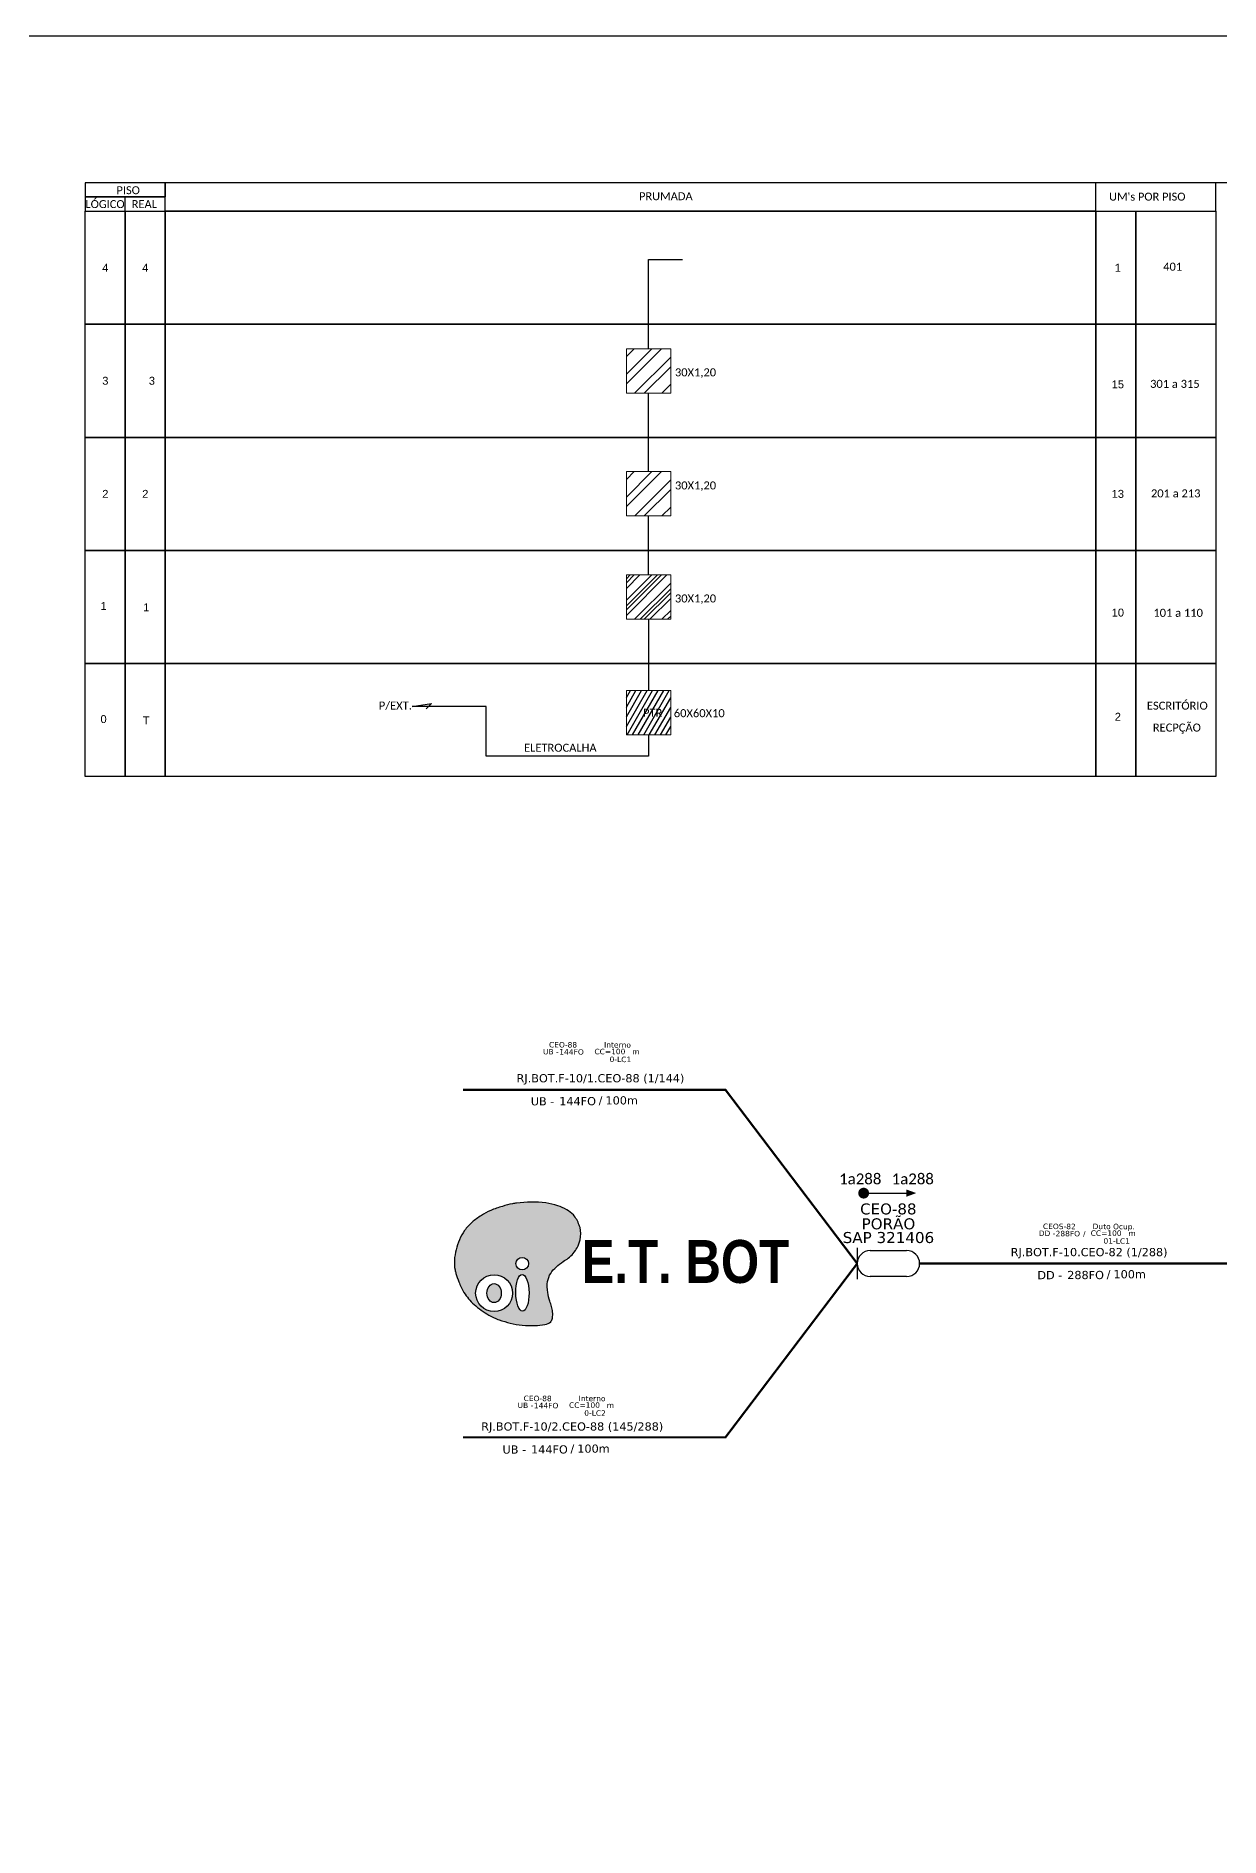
# Model space of a CAD drawing. Header units: metres. Extents: x 0 to 841, y 1 to 595.
# Drawn here: x 285.8 to 481, y 297.5 to 594.5 of the extents above; entities that cross this region are included whole.
import ezdxf
from ezdxf.enums import TextEntityAlignment as Align

# ---------------------------------------------------------------- set-up
doc = ezdxf.new("R2010")
doc.units = ezdxf.units.M
for name, color, linetype in [('20.4-CEOS', 1, 'Continuous'), ('20.5-CABO AÉREO', 1, 'Continuous'), ('20.5-CEO', 1, 'Continuous'), ('E.T.', 7, 'Continuous'), ('label_cabos', 7, 'Continuous'), ('SETA', 7, 'Continuous')]:
    doc.layers.add(name, color=color, linetype=linetype)
doc.layers.add('40.1-ETIQUETAS', color=1, linetype='Continuous', lineweight=20)
doc.styles.add('ARIAL', font='arial.ttf')
doc.styles.add('siredit', font='verdana.ttf')
doc.styles.get("Standard").update_dxf_attribs({"font": 'arial.ttf'})
doc.styles.add('SWISS BIT', font='swisscb.ttf')
doc.styles.add('WMF-Calibri0', font='calibri.ttf')
pattern_1 = [(45, (0, 17.0352), (-2.245064, 2.245064), []), (45, (0, 18.6227), (-2.245064, 2.245064), [])]

# ---------------------------------------------------------------- blocks, each defined once
blk = doc.blocks.new('ETIQUETA_RS5F')
at = {"layer": '40.1-ETIQUETAS', "color": 0, "style": 'siredit'}
blk.add_text('/', height=1.5, dxfattribs=at).set_placement((1.55, -1.95), align=Align.MIDDLE_RIGHT)
for tag, p in [('ETIQUETA_R_PRIMARIA', (1.18, 4.1)), ('ETIQUETA_R_SECUNDARIA', (1.18, 2.1)), ('F_ATIVAS/F_MORTAS', (1.11, -4.24))]:
    blk.add_attdef(tag, text='', height=1.5, dxfattribs=at).set_placement(p, align=Align.MIDDLE_CENTER)
for tag, p in [('TIPO_CABO', (-6.62, -2.12)), ('CAP_CABO', (0.37, -2.09))]:
    blk.add_attdef(tag, text='', height=1.5, dxfattribs=at).set_placement(p, align=Align.MIDDLE_RIGHT)
blk.add_attdef('METROS', text='', height=1.5, dxfattribs=at).set_placement((2.11, -1.95), align=Align.MIDDLE_LEFT)
for tag, p in [('FUSÃO_1', (0.82, -8.39)), ('FUSÃO_2', (0.82, -10.6)), ('FUSÃO_3', (0.82, -12.93)), ('FUSÃO_4', (0.82, -15.14)), ('FUSÃO_5', (0.82, -17.16))]:
    blk.add_attdef(tag, text='', height=1.5, dxfattribs=at).set_placement(p, align=Align.CENTER)
blk = doc.blocks.new('OI')
h = blk.add_hatch(color=40)
edge = h.paths.add_edge_path()
edge.add_spline(control_points=[(4.35, -0.67), (3.92, -0.99), (3.26, -1.5), (2.81, -2.59), (2.9, -3.5), (3.06, -4.27), (3.31, -4.85), (3.37, -5.39), (3.4, -5.88), (3.2, -6.4), (2.54, -6.61), (1.65, -6.63), (0.55, -6.67), (-0.56, -6.42), (-1.61, -6.14), (-2.77, -5.61), (-3.92, -4.77), (-4.89, -3.7), (-5.34, -2.65), (-5.6, -1.94), (-5.85, -0.96), (-5.71, 0.47), (-5.1, 2.02), (-4.14, 3.02), (-3.3, 3.61), (-2.37, 4.16), (-1.36, 4.44), (-0.56, 4.7), (0.79, 4.85), (2.24, 4.97), (3.79, 4.57), (4.67, 4.21), (5.44, 3.65), (5.76, 2.99), (6.03, 2.21), (6.01, 1.46), (5.72, 0.64), (5.31, 0.08), (4.88, -0.38), (4.51, -0.55), (4.35, -0.67)], knot_values=[0, 0, 0, 0, 1.60434, 2.417191, 3.427595, 4.282808, 4.776746, 5.304182, 5.888771, 6.258406, 6.858137, 7.79129, 8.986195, 10.124242, 11.187857, 12.242908, 13.953784, 15.414161, 16.515391, 17.349188, 17.675853, 19.552021, 21.515531, 22.568638, 23.63245, 24.621084, 25.782718, 26.745347, 27.142653, 29.870543, 31.004649, 31.921532, 32.709589, 33.801391, 34.042471, 35.192333, 35.971461, 36.628871, 37.254359, 37.836911, 37.836911, 37.836911, 37.836911], degree=3, periodic=0)
h.paths.add_polyline_path([(1.13, -0.87, -1), (-0.04, -0.87, -1)], flags=16)
edge = h.paths.add_edge_path(flags=16)
edge.add_ellipse((0.56, -3.59), major_axis=(-0.02, 1.71), ratio=0.361305, start_angle=0, end_angle=360)
h.paths.add_polyline_path([(-0.36, -3.62, -1), (-3.8, -3.62, -1)], flags=16)
edge = h.paths.add_edge_path(flags=0)
edge.add_ellipse((-2.08, -3.62), major_axis=(0, 0.885), ratio=0.758294, start_angle=0, end_angle=360)
at = {"color": 40}
for centre, radius in [((0.54, -0.87), 0.587), ((-2.08, -3.62), 1.72)]:
    blk.add_circle(centre, radius, dxfattribs=at)
blk.add_ellipse((-2.08, -3.62), major_axis=(0, 0.885), ratio=0.758294, start_param=-3.141592653589792, end_param=3.141592653589792, dxfattribs=at)
blk.add_ellipse((0.56, -3.59), major_axis=(-0.02, 1.71), ratio=0.361305, dxfattribs=at)
at = {"color": 40, "start_tangent": (-0.800898, -0.598801), "end_tangent": (-0.800898, -0.598801)}
blk.add_spline([(4.35, -0.67), (3.2, -1.78), (2.9, -2.54), (2.92, -3.55), (3.12, -4.38), (3.28, -4.85), (3.37, -5.37), (3.35, -5.95), (3.2, -6.29), (2.66, -6.55), (1.73, -6.63), (0.54, -6.62), (-0.58, -6.41), (-1.6, -6.11), (-2.56, -5.67), (-3.95, -4.67), (-4.89, -3.56), (-5.37, -2.56), (-5.64, -1.78), (-5.72, -1.46), (-5.63, 0.42), (-4.84, 2.22), (-4.13, 2.99), (-3.27, 3.62), (-2.4, 4.09), (-1.3, 4.47), (-0.37, 4.72), (0.02, 4.77), (2.75, 4.8), (3.85, 4.53), (4.69, 4.16), (5.31, 3.68), (5.85, 2.73), (5.93, 2.5), (5.94, 1.35), (5.67, 0.62), (5.29, 0.08), (4.84, -0.36), (4.35, -0.67)], degree=3, dxfattribs=at)
blk = doc.blocks.new('Inst CB DT OCUP CFOA-SM-DD-S-288-TS')
at = {"layer": 'label_cabos', "color": 0, "style": 'siredit'}
for tag, flags, p in [('ID_ATIVIDADE', 3, (1.31, 2.67)), ('FATOR', 1, (11.56, 2.55))]:
    blk.add_attdef(tag, text='', height=1, rotation=359.69, dxfattribs=dict(at, flags=flags)).set_placement(p, align=Align.MIDDLE_CENTER)
for tag, p in [('TIPO_CABO', (1.11, 0)), ('DESTINO_CABO', (3.13, 1.26)), ('CABO', (4.69, -0.05)), ('/', (7.71, -0.05)), ('LANCE', (10.41, 0.02)), ('TIPO_CABO', (13.11, 1.24)), ('UND', (16.46, 0)), ('FID', (13.65, -1.41))]:
    blk.add_attdef(tag, text='', height=1, rotation=359.69, dxfattribs=at).set_placement(p, align=Align.MIDDLE_CENTER)
blk.add_attdef('QTDE', (11.93, -0.45), '', height=1, rotation=359.69, dxfattribs=at)
blk = doc.blocks.new('Inst CB INT CFOI-SM-UB-144')
at = {"layer": 'label_cabos', "color": 0, "style": 'siredit'}
for tag, flags, p in [('ID_ATIVIDADE', 3, (1.31, 2.67)), ('/', 2, (7.71, -0.05)), ('FATOR', 1, (11.56, 2.55))]:
    blk.add_attdef(tag, text='', height=1, rotation=359.69, dxfattribs=dict(at, flags=flags)).set_placement(p, align=Align.MIDDLE_CENTER)
for tag, p in [('TIPO_CABO', (1.11, 0)), ('DESTINO_CABO', (3.13, 1.26)), ('CABO', (4.69, -0.05)), ('LANCE', (10.41, 0.02)), ('TIPO_CABO', (13.11, 1.24)), ('UND', (16.46, 0)), ('FID', (13.65, -1.41))]:
    blk.add_attdef(tag, text='', height=1, rotation=359.69, dxfattribs=at).set_placement(p, align=Align.MIDDLE_CENTER)
blk.add_attdef('QTDE', (11.93, -0.45), '', height=1, rotation=359.69, dxfattribs=at)

msp = doc.modelspace()

# ---------------------------------------------------------------- hatches: boundary and pattern name
h = msp.add_hatch()
h.set_pattern_fill('STEEL', color=1, style=0)
h.set_pattern_definition([(45, (0, 37.2927), (-2.245064, 2.245064), []), (45, (0, 38.8802), (-2.245064, 2.245064), [])])
h.paths.add_polyline_path([(390.46, 542.95), (383.15, 542.95), (383.15, 535.64), (390.46, 535.64)])
h = msp.add_hatch()
h.set_pattern_fill('STEEL', color=1, style=0)
h.set_pattern_definition(pattern_1)
h.paths.add_polyline_path([(390.46, 522.7), (383.15, 522.7), (383.15, 515.39), (390.46, 515.39)])
h = msp.add_hatch()
h.set_pattern_fill('STEEL', color=1, style=0)
h.set_pattern_definition([(45, (0, 0), (-2.245064, 2.245064), []), (45, (0, 1.5875), (-2.245064, 2.245064), [])])
h.paths.add_polyline_path([(390.46, 505.66), (383.15, 505.66), (383.15, 498.35), (390.46, 498.35)])
h = msp.add_hatch()
h.set_pattern_fill('STEEL', color=1, style=0)
h.set_pattern_definition(pattern_1)
h.paths.add_polyline_path([(390.46, 505.66), (383.15, 505.66), (383.15, 498.35), (390.46, 498.35)])
at = {"linetype": 'Continuous'}
h = msp.add_hatch(dxfattribs=at)
h.set_pattern_fill('ANSI31', color=1, scale=0.25, angle=15, style=0)
h.set_pattern_definition([(60, (133.04934, 72.90356), (-0.6874077, 0.396875), [])])
h.paths.add_polyline_path([(383.15, 479.28), (390.46, 479.28), (390.46, 486.59), (383.15, 486.59)])
h.paths.add_polyline_path([(385.56, 481.94), (389.43, 481.94), (389.43, 483.91), (385.56, 483.91)], flags=24)
h.paths.add_polyline_path([(390.41, 481.66), (402.72, 481.66), (402.72, 483.69), (390.41, 483.69)], flags=9)

# ---------------------------------------------------------------- linework, layer by layer
for p, q in [((480.33, 570.34), (460.55, 570.34)), ((480.33, 565.66), (480.33, 570.34)), ((300.51, 547.01), (300.51, 565.66)), ((300.51, 565.66), (460.56, 565.66)), ((300.51, 565.66), (307.1, 565.66)), ((460.56, 565.66), (307.1, 565.66)), ((307.1, 565.66), (307.1, 547.01)), ((307.1, 547.01), (307.1, 565.66)), ((307.1, 565.66), (383.83, 565.66)), ((307.1, 565.66), (420.43, 565.66)), ((389.88, 565.66), (460.56, 565.66)), ((460.56, 565.66), (460.56, 547.01)), ((307.1, 547.01), (300.51, 547.01)), ((300.51, 547.01), (307.1, 547.01)), ((300.51, 528.36), (300.51, 547.01)), ((460.56, 547.01), (307.1, 547.01)), ((307.1, 547.01), (307.1, 528.36)), ((307.1, 547.01), (460.56, 547.01)), ((307.1, 528.36), (307.1, 547.01)), ((460.56, 547.01), (460.56, 528.36)), ((307.1, 528.36), (300.51, 528.36)), ((300.51, 528.36), (307.1, 528.36)), ((300.51, 509.72), (300.51, 528.36)), ((460.56, 528.36), (307.1, 528.36)), ((307.1, 528.36), (307.1, 509.72)), ((307.1, 528.36), (460.56, 528.36)), ((307.1, 509.72), (307.1, 528.36)), ((460.56, 528.36), (460.56, 509.72)), ((307.1, 509.72), (300.51, 509.72)), ((300.51, 509.72), (307.1, 509.72)), ((300.51, 491.07), (300.51, 509.72)), ((460.56, 509.72), (307.1, 509.72)), ((307.1, 509.72), (307.1, 491.07)), ((307.1, 509.72), (460.56, 509.72)), ((307.1, 491.07), (307.1, 509.72)), ((460.56, 509.72), (460.56, 491.07)), ((307.1, 491.07), (300.51, 491.07)), ((300.51, 491.07), (307.1, 491.07)), ((300.51, 472.43), (300.51, 491.07)), ((460.56, 491.07), (307.1, 491.07)), ((307.1, 491.07), (307.1, 472.43)), ((307.1, 491.07), (460.56, 491.07)), ((307.1, 472.43), (307.1, 491.07)), ((460.56, 491.07), (460.56, 472.43)), ((307.1, 472.43), (300.51, 472.43)), ((460.56, 472.43), (307.1, 472.43))]:
    msp.add_line(p, q)
at = {"color": 7}
msp.add_lwpolyline([(0.35, 0.54), (841.35, 0.54), (841.35, 594.54), (0.35, 594.54)], close=True, dxfattribs=at)
at = {"color": 0}
for points in [[(293.92, 568), (307.1, 568), (307.1, 570.34), (293.92, 570.34)], [(293.92, 565.66), (307.1, 565.66), (307.1, 568), (293.92, 568)]]:
    msp.add_lwpolyline(points, close=True, dxfattribs=at)
for points in [[(307.1, 570.34), (307.1, 568)], [(460.55, 570.34), (307.1, 570.34)], [(460.55, 565.66), (460.55, 570.34)], [(506.16, 570.34), (480.33, 570.34)], [(300.51, 565.66), (300.51, 568)]]:
    msp.add_lwpolyline(points)
for points in [[(293.92, 565.66), (300.51, 565.66), (300.51, 547.01), (293.92, 547.01)], [(460.56, 565.66), (467.15, 565.66), (467.15, 547.01), (460.56, 547.01)], [(467.15, 565.66), (480.33, 565.66), (480.33, 547.01), (467.15, 547.01)], [(293.92, 547.01), (300.51, 547.01), (300.51, 528.36), (293.92, 528.36)], [(460.56, 547.01), (467.15, 547.01), (467.15, 528.36), (460.56, 528.36)], [(467.15, 547.01), (480.33, 547.01), (480.33, 528.36), (467.15, 528.36)], [(293.92, 528.36), (300.51, 528.36), (300.51, 509.72), (293.92, 509.72)], [(460.56, 528.36), (467.15, 528.36), (467.15, 509.72), (460.56, 509.72)], [(467.15, 528.36), (480.33, 528.36), (480.33, 509.72), (467.15, 509.72)], [(293.92, 509.72), (300.51, 509.72), (300.51, 491.07), (293.92, 491.07)], [(460.56, 509.72), (467.15, 509.72), (467.15, 491.07), (460.56, 491.07)], [(467.15, 509.72), (480.33, 509.72), (480.33, 491.07), (467.15, 491.07)], [(293.92, 491.07), (300.51, 491.07), (300.51, 472.43), (293.92, 472.43)], [(460.56, 491.07), (467.15, 491.07), (467.15, 472.43), (460.56, 472.43)], [(467.15, 491.07), (480.33, 491.07), (480.33, 472.43), (467.15, 472.43)]]:
    msp.add_lwpolyline(points, close=True)
at = {"color": 3}
for points in [[(386.81, 542.95), (386.81, 557.71)], [(386.81, 557.71), (392.39, 557.71)], [(386.81, 522.7), (386.81, 535.64)], [(386.81, 505.66), (386.81, 515.39)], [(386.81, 498.35), (386.81, 486.59)]]:
    msp.add_lwpolyline(points, dxfattribs=at)
at = {"color": 1, "lineweight": 0}
for points in [[(383.15, 542.95), (390.46, 542.95), (390.46, 535.64), (383.15, 535.64)], [(383.15, 522.7), (390.46, 522.7), (390.46, 515.39), (383.15, 515.39)], [(383.15, 505.66), (390.46, 505.66), (390.46, 498.35), (383.15, 498.35)], [(383.15, 486.59), (390.46, 486.59), (390.46, 479.28), (383.15, 479.28)]]:
    msp.add_lwpolyline(points, close=True, dxfattribs=at)
at = {"color": 1}
msp.add_lwpolyline([(386.81, 479.28), (386.81, 475.77), (360.04, 475.77), (360.04, 484), (347.83, 484), (350.99, 484.46), (350.14, 483.61)], dxfattribs=at)
at = {"color": 0, "const_width": 0.891}
msp.add_lwpolyline([(421.83, 403.72, 1), (422.72, 403.72, 1)], format="xyb", close=True, dxfattribs=at)
at = {"layer": '20.5-CABO AÉREO', "color": 7, "ltscale": 50, "const_width": 0.36}
for points in [[(356.22, 420.75), (399.49, 420.75), (421.21, 392.11)], [(356.22, 363.46), (399.49, 363.46), (421.21, 392.11)], [(431.56, 392.11), (483.99, 392.11)]]:
    msp.add_lwpolyline(points, dxfattribs=at)
at = {"layer": '20.5-CEO', "color": 7}
for p, q in [((423.35, 394.25), (429.36, 394.25)), ((429.36, 389.96), (423.35, 389.96))]:
    msp.add_line(p, q, dxfattribs=at)
msp.add_lwpolyline([(421.21, 394.69), (421.21, 389.52)], dxfattribs=at)
for centre, start, end in [((423.35, 392.11), 90, 270), ((429.36, 392.11), 270, 90)]:
    msp.add_arc(centre, 2.14, start, end, dxfattribs=at)
at = {"layer": 'SETA', "color": 0}
msp.add_lwpolyline([(422.27, 403.72), (429.93, 403.72)], dxfattribs=at)
msp.add_solid([(429.32, 404.32), (430.95, 403.73), (429.32, 403.13)], dxfattribs=at)

# ---------------------------------------------------------------- block references
at = {"layer": '40.1-ETIQUETAS', "color": 0}
ref = msp.add_blockref('ETIQUETA_RS5F', (377.8, 420.78), dxfattribs=dict(at, xscale=0.8999999999999999, yscale=0.8999999999999999, zscale=0.8999999999999999))
ref.add_attrib('ETIQUETA_R_SECUNDARIA', 'RJ.BOT.F-10/1.CEO-88 (1/144)', dxfattribs={"color": 0, "height": 1.35, "style": 'siredit'}).set_placement((378.87, 422.67), align=Align.MIDDLE_CENTER)
ref.add_attrib('TIPO_CABO', 'UB - ', dxfattribs={"color": 0, "height": 1.35, "style": 'siredit'}).set_placement((371.85, 418.87), align=Align.MIDDLE_RIGHT)
ref.add_attrib('CAP_CABO', '144FO', dxfattribs={"color": 0, "height": 1.35, "style": 'siredit'}).set_placement((378.13, 418.89), align=Align.MIDDLE_RIGHT)
ref.add_attrib('METROS', '100m', dxfattribs={"color": 0, "height": 1.35, "style": 'siredit'}).set_placement((379.7, 419.02), align=Align.MIDDLE_LEFT)
ref = msp.add_blockref('ETIQUETA_RS5F', (373.15, 363.35), dxfattribs=dict(at, xscale=0.8999999999999999, yscale=0.8999999999999999, zscale=0.8999999999999999))
ref.add_attrib('ETIQUETA_R_SECUNDARIA', 'RJ.BOT.F-10/2.CEO-88 (145/288)', dxfattribs={"color": 0, "height": 1.35, "style": 'siredit'}).set_placement((374.21, 365.24), align=Align.MIDDLE_CENTER)
ref.add_attrib('TIPO_CABO', 'UB - ', dxfattribs={"color": 0, "height": 1.35, "style": 'siredit'}).set_placement((367.19, 361.44), align=Align.MIDDLE_RIGHT)
ref.add_attrib('CAP_CABO', '144FO', dxfattribs={"color": 0, "height": 1.35, "style": 'siredit'}).set_placement((373.48, 361.46), align=Align.MIDDLE_RIGHT)
ref.add_attrib('METROS', '100m', dxfattribs={"color": 0, "height": 1.35, "style": 'siredit'}).set_placement((375.05, 361.59), align=Align.MIDDLE_LEFT)
at = {"layer": 'E.T.', "color": 7, "xscale": 1.768760032154212, "yscale": 1.768760018112487, "zscale": 1.768760016910723}
msp.add_blockref('OI', (365.01, 393.63), dxfattribs=at)
at = {"layer": 'label_cabos', "color": 6, "lineweight": 0}
ref = msp.add_blockref('Inst CB INT CFOI-SM-UB-144', (369.88, 427.05), dxfattribs=dict(at, xscale=0.8999999999999999, yscale=0.8999999999999999, zscale=0.8999999999999999))
ref.add_attrib('DESTINO_CABO', 'CEO-88', dxfattribs={"color": 0, "height": 0.9, "rotation": 359.69, "style": 'siredit'}).set_placement((372.7, 428.19), align=Align.MIDDLE_CENTER)
ref.add_attrib('CABO', '144FO', dxfattribs={"color": 0, "height": 0.9, "rotation": 359.69, "style": 'siredit'}).set_placement((374.1, 427.01), align=Align.MIDDLE_CENTER)
ref.add_attrib('TIPO_CABO', 'Interno', dxfattribs={"color": 0, "height": 0.9, "rotation": 359.69, "style": 'siredit'}).set_placement((381.68, 428.17), align=Align.MIDDLE_CENTER)
ref.add_attrib('FID', '0-LC1', dxfattribs={"color": 0, "height": 0.9, "rotation": 359.69, "style": 'siredit'}).set_placement((382.16, 425.78), align=Align.MIDDLE_CENTER)
ref.add_attrib('LANCE', 'CC=', dxfattribs={"color": 0, "height": 0.9, "rotation": 359.69, "style": 'siredit'}).set_placement((379.25, 427.07), align=Align.MIDDLE_CENTER)
ref.add_attrib('UND', 'm', dxfattribs={"color": 0, "height": 0.9, "rotation": 359.69, "style": 'siredit'}).set_placement((384.7, 427.05), align=Align.MIDDLE_CENTER)
ref.add_attrib('TIPO_CABO', 'UB - ', dxfattribs={"color": 0, "height": 0.9, "rotation": 359.69, "style": 'siredit'}).set_placement((370.88, 427.05), align=Align.MIDDLE_CENTER)
ref.add_attrib('QTDE', '100', (380.62, 426.64), dxfattribs={"color": 0, "height": 0.9, "rotation": 359.69, "style": 'siredit'})
ref = msp.add_blockref('Inst CB DT OCUP CFOA-SM-DD-S-288-TS', (451.72, 397.1), dxfattribs=dict(at, xscale=0.8999999999999999, yscale=0.8999999999999999, zscale=0.8999999999999999))
ref.add_attrib('DESTINO_CABO', 'CEOS-82', dxfattribs={"color": 0, "height": 0.9, "rotation": 359.69, "style": 'siredit'}).set_placement((454.54, 398.24), align=Align.MIDDLE_CENTER)
ref.add_attrib('TIPO_CABO', 'Duto Ocup.', dxfattribs={"color": 0, "height": 0.9, "rotation": 359.69, "style": 'siredit'}).set_placement((463.52, 398.22), align=Align.MIDDLE_CENTER)
ref.add_attrib('/', '/', dxfattribs={"color": 0, "height": 0.9, "rotation": 359.69, "style": 'siredit'}).set_placement((458.66, 397.05), align=Align.MIDDLE_CENTER)
ref.add_attrib('FID', '01-LC1', dxfattribs={"color": 0, "height": 0.9, "rotation": 359.69, "style": 'siredit'}).set_placement((464, 395.83), align=Align.MIDDLE_CENTER)
ref.add_attrib('LANCE', 'CC=', dxfattribs={"color": 0, "height": 0.9, "rotation": 359.69, "style": 'siredit'}).set_placement((461.09, 397.12), align=Align.MIDDLE_CENTER)
ref.add_attrib('UND', 'm', dxfattribs={"color": 0, "height": 0.9, "rotation": 359.69, "style": 'siredit'}).set_placement((466.54, 397.1), align=Align.MIDDLE_CENTER)
ref.add_attrib('CABO', '288FO', dxfattribs={"color": 0, "height": 0.9, "rotation": 359.69, "style": 'siredit'}).set_placement((455.94, 397.05), align=Align.MIDDLE_CENTER)
ref.add_attrib('TIPO_CABO', 'DD - ', dxfattribs={"color": 0, "height": 0.9, "rotation": 359.69, "style": 'siredit'}).set_placement((452.72, 397.1), align=Align.MIDDLE_CENTER)
ref.add_attrib('QTDE', '100', (462.45, 396.69), dxfattribs={"color": 0, "height": 0.9, "rotation": 359.69, "style": 'siredit'})
ref = msp.add_blockref('Inst CB INT CFOI-SM-UB-144', (365.69, 368.74), dxfattribs=dict(at, xscale=0.8999999999999999, yscale=0.8999999999999999, zscale=0.8999999999999999))
ref.add_attrib('DESTINO_CABO', 'CEO-88', dxfattribs={"color": 0, "height": 0.9, "rotation": 359.69, "style": 'siredit'}).set_placement((368.51, 369.87), align=Align.MIDDLE_CENTER)
ref.add_attrib('CABO', '144FO', dxfattribs={"color": 0, "height": 0.9, "rotation": 359.69, "style": 'siredit'}).set_placement((369.91, 368.69), align=Align.MIDDLE_CENTER)
ref.add_attrib('TIPO_CABO', 'Interno', dxfattribs={"color": 0, "height": 0.9, "rotation": 359.69, "style": 'siredit'}).set_placement((377.49, 369.86), align=Align.MIDDLE_CENTER)
ref.add_attrib('FID', '0-LC2', dxfattribs={"color": 0, "height": 0.9, "rotation": 359.69, "style": 'siredit'}).set_placement((377.98, 367.46), align=Align.MIDDLE_CENTER)
ref.add_attrib('LANCE', 'CC=', dxfattribs={"color": 0, "height": 0.9, "rotation": 359.69, "style": 'siredit'}).set_placement((375.06, 368.76), align=Align.MIDDLE_CENTER)
ref.add_attrib('UND', 'm', dxfattribs={"color": 0, "height": 0.9, "rotation": 359.69, "style": 'siredit'}).set_placement((380.51, 368.74), align=Align.MIDDLE_CENTER)
ref.add_attrib('TIPO_CABO', 'UB - ', dxfattribs={"color": 0, "height": 0.9, "rotation": 359.69, "style": 'siredit'}).set_placement((366.69, 368.73), align=Align.MIDDLE_CENTER)
ref.add_attrib('QTDE', '100', (376.43, 368.33), dxfattribs={"color": 0, "height": 0.9, "rotation": 359.69, "style": 'siredit'})

# ---------------------------------------------------------------- texts
at = {"color": 0, "style": 'WMF-Calibri0'}
for s, height, p in [('  LÓGICO', 1.31, (293.02, 566.17)), ('     PISO', 1.31, (296.75, 568.46)), ('    REAL', 1.31, (299.73, 566.17)), ('PRUMADA', 1.31, (385.23, 567.47)), ("UM's POR PISO", 1.3098, (462.74, 567.4))]:
    msp.add_text(s, height=height, dxfattribs=at).set_placement(p)
at = {"style": 'WMF-Calibri0'}
for s, height, p in [('401', 1.319, (471.67, 555.85)), ('30X1,20', 1.319, (391.15, 538.42)), ('301 a 315', 1.319, (469.51, 536.52)), ('30X1,20', 1.319, (391.15, 519.77)), ('201 a 213', 1.319, (469.65, 518.46)), ('30X1,20', 1.319, (391.15, 501.13)), ('101 a 110', 1.319, (470.05, 498.76)), ('P/EXT.', 1.319, (342.32, 483.47)), ('ESCRITÓRIO', 1.319, (468.98, 483.45)), ('PTR', 1.319, (385.89, 482.27)), ('60X60X10', 1.319, (390.97, 482.21)), ('RECPÇÃO', 1.319, (469.96, 479.84)), ('ELETROCALHA', 1.3195, (366.26, 476.51))]:
    msp.add_text(s, height=height, dxfattribs=at).set_placement(p)
at = {"color": 5, "insert": (421.71, 406.06), "char_height": 1.782, "width": 22.5947, "attachment_point": 5}
msp.add_mtext('{\\fCalibri|b0|i0|c0|p34;\\C7;1a288}', dxfattribs=at)
at = {"color": 0, "insert": (430.37, 406.06), "char_height": 1.782, "width": 22.5947, "attachment_point": 5}
msp.add_mtext('{\\fCalibri|b0|i0|c0|p34;\\C7;1a288}', dxfattribs=at)
at = {"style": 'ARIAL', "flags": 12}
for tag, text, p in [('4', 'XX', (297.22, 556.33)), ('4', 'XX', (303.81, 556.33)), ('1', 'XX', (464.19, 556.33)), ('3', 'XX', (297.22, 537.69)), ('3', 'XX', (304.9, 537.69)), ('15', 'XX', (464.19, 537.1)), ('2', 'XX', (297.22, 519.04)), ('2', 'PL', (303.81, 519.04)), ('13', '0', (464.19, 519.04)), ('1', 'XX', (296.93, 500.54)), ('1', 'XX', (303.97, 500.32)), ('10', 'XX', (464.19, 499.46)), ('0', 'XX', (296.93, 481.9)), ('T', 'XX', (303.97, 481.67)), ('2', 'XX', (464.19, 482.28))]:
    msp.add_attdef(tag, text=text, height=1.31, dxfattribs=at).set_placement(p, align=Align.MIDDLE_CENTER)
at = {"layer": '20.4-CEOS', "color": 7, "style": 'siredit'}
msp.add_text('CEO-88', height=1.808, dxfattribs=at).set_placement((426.34, 402.02), align=Align.TOP_CENTER)
at = {"layer": '20.5-CEO', "color": 7, "style": 'siredit'}
for s, p in [('PORÃO', (426.36, 399.57)), ('SAP 321406', (426.36, 397.31))]:
    msp.add_text(s, height=1.815, dxfattribs=at).set_placement(p, align=Align.TOP_CENTER)
at = {"layer": '40.1-ETIQUETAS', "color": 7, "style": 'siredit'}
msp.add_text('RJ.BOT.F-10.CEO-82 (1/288)', height=1.35, dxfattribs=at).set_placement((459.45, 394), align=Align.MIDDLE_CENTER)
for s, p in [('DD - ', (455.62, 390.2)), ('288FO', (461.9, 390.22))]:
    msp.add_text(s, height=1.35, dxfattribs=at).set_placement(p, align=Align.MIDDLE_RIGHT)
at = {"layer": '40.1-ETIQUETAS', "color": 0, "style": 'siredit'}
msp.add_text('/', height=1.35, dxfattribs=at).set_placement((462.97, 390.35), align=Align.MIDDLE_RIGHT)
msp.add_text('100m', height=1.35, dxfattribs=at).set_placement((463.47, 390.35), align=Align.MIDDLE_LEFT)
at = {"layer": 'E.T.', "color": 40, "style": 'SWISS BIT'}
msp.add_text('E.T. BOT', height=7.075, dxfattribs=at).set_placement((392.88, 388.91), align=Align.CENTER)

doc.saveas('drawing.dxf')
